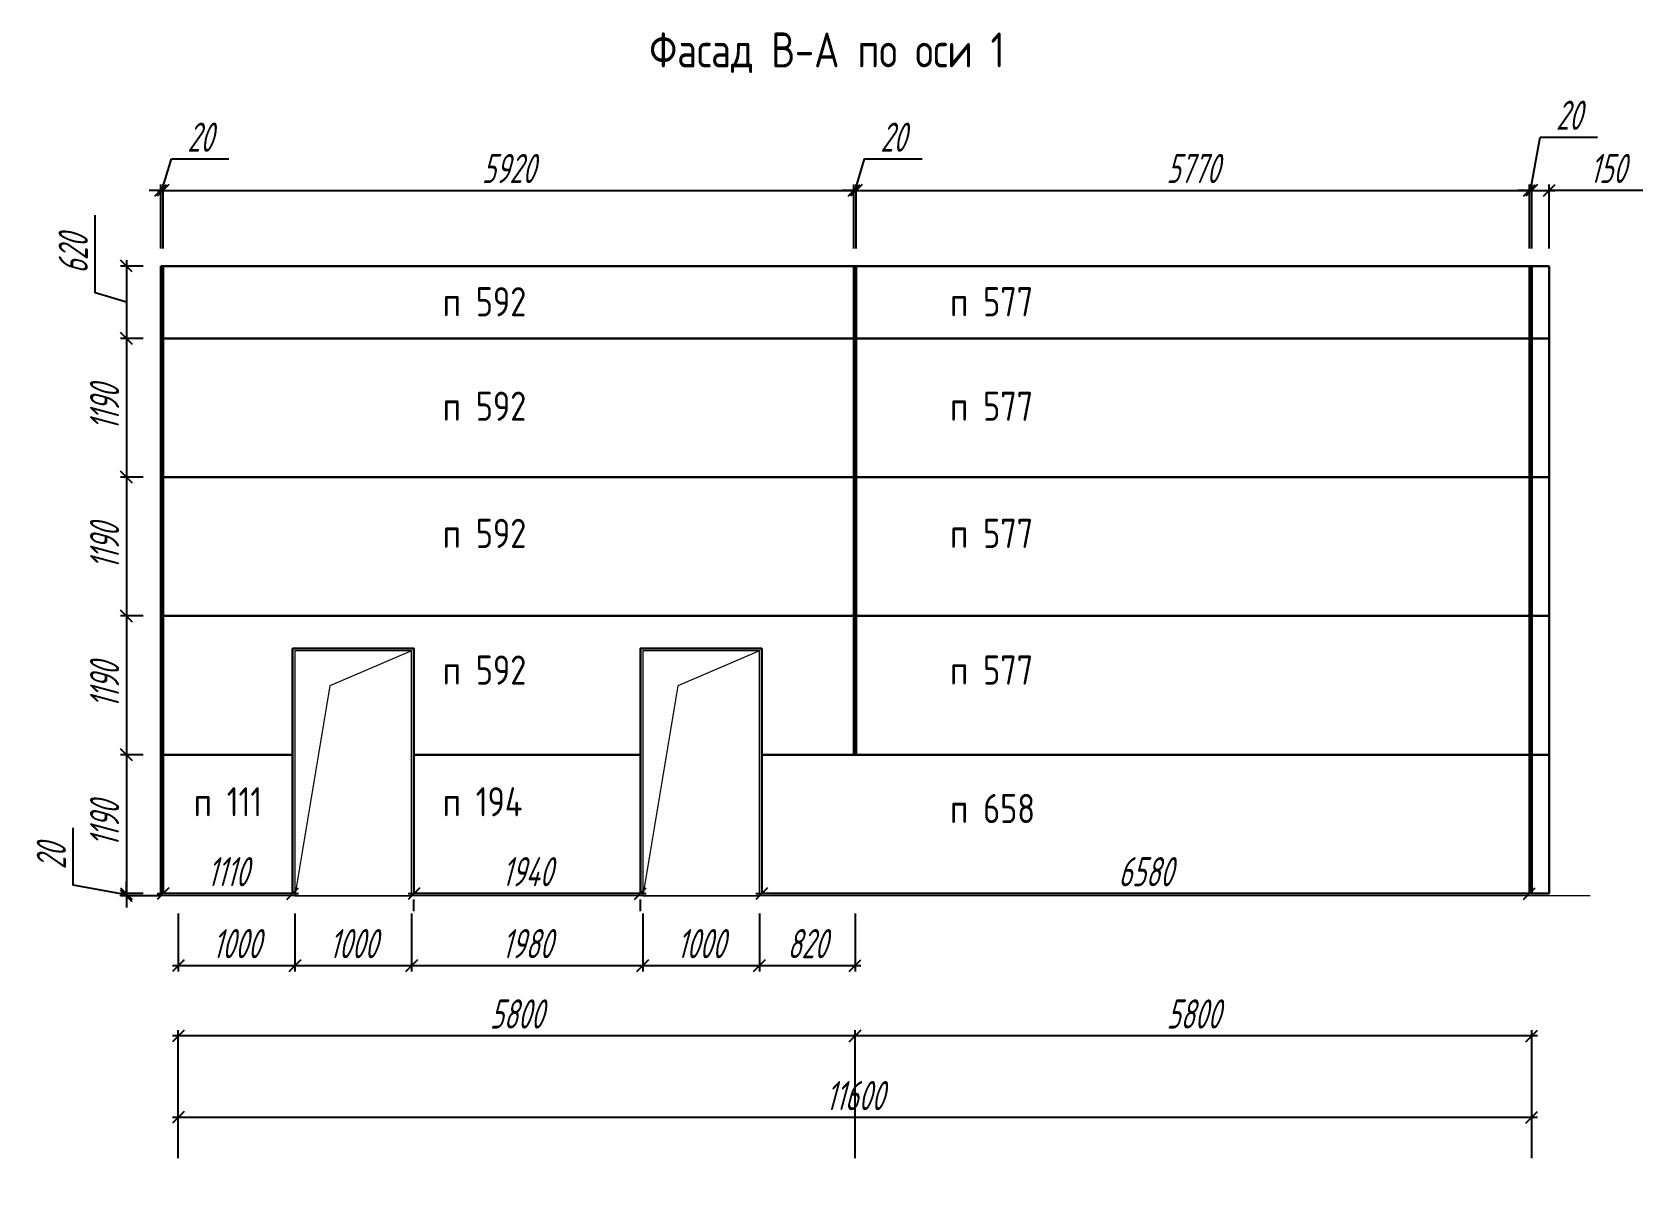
# Model space of a CAD drawing. Header units: millimetres. Extents: x -351329 to 406471, y -253833 to 111767.
# Drawn here: x 106978 to 120781, y -23803 to -13998 of the extents above; entities that cross this region are included whole.
import ezdxf

# ---------------------------------------------------------------- set-up
doc = ezdxf.new("R2010")
doc.units = ezdxf.units.MM
for name, color, linetype, lineweight in [('_Окна_двери', 131, 'Continuous', 15), ('_Оси', 90, 'Continuous', 13), ('_Размеры', 120, 'Continuous', 13), ('_Сендвичи', 230, 'Continuous', 30), ('_Текст', 141, 'Continuous', 20), ('выноска', 7, 'Continuous', 13), ('Нумерация', 91, 'Continuous', 30), ('тонкие', 221, 'Continuous', 13)]:
    doc.layers.add(name, color=color, linetype=linetype, lineweight=lineweight)
doc.styles.add('Museo sans', font='CS_Gost2304.shx')
doc.styles.add('СПДС_размеры', font='spdswin.shx', dxfattribs={"width": 0.8, "oblique": 15})
doc.dimstyles.new('СПДС', dxfattribs={"dimtxt": 2.5, "dimasz": 1, "dimexe": 0.5, "dimexo": 1.5, "dimtad": 1, "dimdec": 0, "dimtxsty": 'СПДС_размеры', "dimblk": 'OBLIQUE', "dimcen": 2.5, "dimdle": 0.5, "dimadec": 8, "dimazin": 0, "dimtfac": 1, "dimtdec": 0, "dimtix": 1, "dimtmove": 0, "dimatfit": 3, "dimfxl": 1, "dimarcsym": 0})

# ---------------------------------------------------------------- blocks, each defined once
blk = doc.blocks.new('_Oblique')
at = {"layer": 'выноска', "color": 0, "lineweight": -2}
blk.add_line((-0.5, -0.5), (0.5, 0.5), dxfattribs=at)
blk = doc.blocks.new('*D319')
at = {"layer": '_Оси', "color": 0, "lineweight": -2, "transparency": 16777216}
for p, q in [((119880, -23303), (108180, -23303)), ((108230, -23653), (108230, -23253)), ((119830, -23653), (119830, -23253))]:
    blk.add_line(p, q, dxfattribs=at)
at = {"layer": 'Defpoints', "color": 0, "transparency": 16777216}
for p in [(108230, -23303), (108230, -23803), (119830, -23803)]:
    blk.add_point(p, dxfattribs=at)
at = {"layer": '_Оси', "color": 0, "lineweight": -2, "transparency": 16777216, "xscale": 100, "yscale": 100, "zscale": 100, "rotation": 180}
blk.add_blockref('_Oblique', (108230, -23303), dxfattribs=at)
at = {"layer": '_Оси', "color": 0, "lineweight": -2, "transparency": 16777216, "xscale": 100, "yscale": 100, "zscale": 100}
blk.add_blockref('_Oblique', (119830, -23303), dxfattribs=at)
at = {"layer": '_Оси', "color": 0, "lineweight": 25, "transparency": 16777216, "insert": (114030, -23115.5), "char_height": 250, "attachment_point": 5, "style": 'СПДС_размеры'}
blk.add_mtext('11600', dxfattribs=at)
blk = doc.blocks.new('*D317')
at = {"layer": '_Оси', "color": 0, "lineweight": -2, "transparency": 16777216}
for p, q in [((119880, -22603), (113980, -22603)), ((114030, -23653), (114030, -22553)), ((119830, -23653), (119830, -22553))]:
    blk.add_line(p, q, dxfattribs=at)
at = {"layer": 'Defpoints', "color": 0, "transparency": 16777216}
for p in [(114030, -22603), (114030, -23803), (119830, -23803)]:
    blk.add_point(p, dxfattribs=at)
at = {"layer": '_Оси', "color": 0, "lineweight": -2, "transparency": 16777216, "xscale": 100, "yscale": 100, "zscale": 100, "rotation": 180}
blk.add_blockref('_Oblique', (114030, -22603), dxfattribs=at)
at = {"layer": '_Оси', "color": 0, "lineweight": -2, "transparency": 16777216, "xscale": 100, "yscale": 100, "zscale": 100}
blk.add_blockref('_Oblique', (119830, -22603), dxfattribs=at)
at = {"layer": '_Оси', "color": 0, "lineweight": 25, "transparency": 16777216, "insert": (116930, -22415.5), "char_height": 250, "attachment_point": 5, "style": 'СПДС_размеры'}
blk.add_mtext('5800', dxfattribs=at)
blk = doc.blocks.new('*D318')
at = {"layer": '_Оси', "color": 0, "lineweight": -2, "transparency": 16777216}
for p, q in [((114080, -22603), (108180, -22603)), ((108230, -23653), (108230, -22553)), ((114030, -23653), (114030, -22553))]:
    blk.add_line(p, q, dxfattribs=at)
at = {"layer": 'Defpoints', "color": 0, "transparency": 16777216}
for p in [(108230, -22603), (108230, -23803), (114030, -23803)]:
    blk.add_point(p, dxfattribs=at)
at = {"layer": '_Оси', "color": 0, "lineweight": -2, "transparency": 16777216, "xscale": 100, "yscale": 100, "zscale": 100, "rotation": 180}
blk.add_blockref('_Oblique', (108230, -22603), dxfattribs=at)
at = {"layer": '_Оси', "color": 0, "lineweight": -2, "transparency": 16777216, "xscale": 100, "yscale": 100, "zscale": 100}
blk.add_blockref('_Oblique', (114030, -22603), dxfattribs=at)
at = {"layer": '_Оси', "color": 0, "lineweight": 25, "transparency": 16777216, "insert": (111130, -22415.5), "char_height": 250, "attachment_point": 5, "style": 'СПДС_размеры'}
blk.add_mtext('5800', dxfattribs=at)
blk = doc.blocks.new('*U321')
at = {"color": 0, "ltscale": 100}
blk.add_lwpolyline([(0, 0), (1000, 0), (1000, 2100), (0, 2100)], close=True, dxfattribs=at)
blk.add_lwpolyline([(1000, 2100), (300, 1800), (0, 0)], dxfattribs=at)
blk = doc.blocks.new('*D322')
at = {"layer": '_Размеры', "color": 0, "lineweight": -2, "ltscale": 100, "transparency": 16777216}
for p, q in [((108090, -15354), (108171, -15085)), ((108171, -15085), (108664, -15085)), ((108080, -15853), (108080, -15304)), ((108100, -15853), (108100, -15304)), ((108080, -15354), (107980, -15354)), ((108080, -15354), (108100, -15354)), ((108080, -15354), (108100, -15354)), ((108100, -15354), (108200, -15354))]:
    blk.add_line(p, q, dxfattribs=at)
at = {"layer": 'Defpoints', "color": 0, "ltscale": 100, "transparency": 16777216}
for p in [(108100, -15354), (108080, -16003), (108100, -16003)]:
    blk.add_point(p, dxfattribs=at)
at = {"layer": '_Размеры', "color": 0, "lineweight": -2, "ltscale": 100, "transparency": 16777216, "xscale": 100, "yscale": 100, "zscale": 100}
blk.add_blockref('_Oblique', (108080, -15354), dxfattribs=at)
at = {"layer": '_Размеры', "color": 0, "lineweight": -2, "ltscale": 100, "transparency": 16777216, "xscale": 100, "yscale": 100, "zscale": 100, "rotation": 180}
blk.add_blockref('_Oblique', (108100, -15354), dxfattribs=at)
at = {"layer": '_Размеры', "color": 0, "ltscale": 100, "transparency": 16777216, "insert": (108417, -14898), "char_height": 250, "attachment_point": 5, "style": 'СПДС_размеры'}
blk.add_mtext('20', dxfattribs=at)
blk = doc.blocks.new('*D323')
at = {"layer": '_Размеры', "color": 0, "lineweight": -2, "ltscale": 100, "transparency": 16777216}
for p, q in [((108100, -15853), (108100, -15304)), ((114020, -15853), (114020, -15304)), ((108050, -15354), (114070, -15354))]:
    blk.add_line(p, q, dxfattribs=at)
at = {"layer": 'Defpoints', "color": 0, "ltscale": 100, "transparency": 16777216}
for p in [(114020, -15354), (108100, -16003), (114020, -16003)]:
    blk.add_point(p, dxfattribs=at)
at = {"layer": '_Размеры', "color": 0, "lineweight": -2, "ltscale": 100, "transparency": 16777216, "xscale": 100, "yscale": 100, "zscale": 100, "rotation": 180}
blk.add_blockref('_Oblique', (108100, -15354), dxfattribs=at)
at = {"layer": '_Размеры', "color": 0, "lineweight": -2, "ltscale": 100, "transparency": 16777216, "xscale": 100, "yscale": 100, "zscale": 100}
blk.add_blockref('_Oblique', (114020, -15354), dxfattribs=at)
at = {"layer": '_Размеры', "color": 0, "ltscale": 100, "transparency": 16777216, "insert": (111060, -15166.5), "char_height": 250, "attachment_point": 5, "style": 'СПДС_размеры'}
blk.add_mtext('5920', dxfattribs=at)
blk = doc.blocks.new('*D324')
at = {"layer": '_Размеры', "color": 0, "lineweight": -2, "ltscale": 100, "transparency": 16777216}
for p, q in [((114030, -15354), (114111, -15085)), ((114111, -15085), (114604, -15085)), ((114020, -15853), (114020, -15304)), ((114040, -15853), (114040, -15304)), ((114020, -15354), (113920, -15354)), ((114020, -15354), (114040, -15354)), ((114020, -15354), (114040, -15354)), ((114040, -15354), (114140, -15354))]:
    blk.add_line(p, q, dxfattribs=at)
at = {"layer": 'Defpoints', "color": 0, "ltscale": 100, "transparency": 16777216}
for p in [(114040, -15354), (114020, -16003), (114040, -16003)]:
    blk.add_point(p, dxfattribs=at)
at = {"layer": '_Размеры', "color": 0, "lineweight": -2, "ltscale": 100, "transparency": 16777216, "xscale": 100, "yscale": 100, "zscale": 100}
blk.add_blockref('_Oblique', (114020, -15354), dxfattribs=at)
at = {"layer": '_Размеры', "color": 0, "lineweight": -2, "ltscale": 100, "transparency": 16777216, "xscale": 100, "yscale": 100, "zscale": 100, "rotation": 180}
blk.add_blockref('_Oblique', (114040, -15354), dxfattribs=at)
at = {"layer": '_Размеры', "color": 0, "ltscale": 100, "transparency": 16777216, "insert": (114357, -14898), "char_height": 250, "attachment_point": 5, "style": 'СПДС_размеры'}
blk.add_mtext('20', dxfattribs=at)
blk = doc.blocks.new('*D325')
at = {"layer": '_Размеры', "color": 0, "lineweight": -2, "ltscale": 100, "transparency": 16777216}
for p, q in [((114040, -15853), (114040, -15304)), ((119810, -15853), (119810, -15304)), ((113990, -15354), (119860, -15354))]:
    blk.add_line(p, q, dxfattribs=at)
at = {"layer": 'Defpoints', "color": 0, "ltscale": 100, "transparency": 16777216}
for p in [(119810, -15354), (114040, -16003), (119810, -16003)]:
    blk.add_point(p, dxfattribs=at)
at = {"layer": '_Размеры', "color": 0, "lineweight": -2, "ltscale": 100, "transparency": 16777216, "xscale": 100, "yscale": 100, "zscale": 100, "rotation": 180}
blk.add_blockref('_Oblique', (114040, -15354), dxfattribs=at)
at = {"layer": '_Размеры', "color": 0, "lineweight": -2, "ltscale": 100, "transparency": 16777216, "xscale": 100, "yscale": 100, "zscale": 100}
blk.add_blockref('_Oblique', (119810, -15354), dxfattribs=at)
at = {"layer": '_Размеры', "color": 0, "ltscale": 100, "transparency": 16777216, "insert": (116925, -15166.5), "char_height": 250, "attachment_point": 5, "style": 'СПДС_размеры'}
blk.add_mtext('5770', dxfattribs=at)
blk = doc.blocks.new('*D326')
at = {"layer": '_Размеры', "color": 0, "lineweight": -2, "ltscale": 100, "transparency": 16777216}
for p, q in [((119820, -15354), (119901, -14898)), ((119901, -14898), (120394, -14898)), ((119810, -15853), (119810, -15304)), ((119830, -15853), (119830, -15304)), ((119810, -15354), (119710, -15354)), ((119810, -15354), (119830, -15354)), ((119810, -15354), (119830, -15354)), ((119830, -15354), (119930, -15354))]:
    blk.add_line(p, q, dxfattribs=at)
at = {"layer": 'Defpoints', "color": 0, "ltscale": 100, "transparency": 16777216}
for p in [(119830, -15354), (119810, -16003), (119830, -16003)]:
    blk.add_point(p, dxfattribs=at)
at = {"layer": '_Размеры', "color": 0, "lineweight": -2, "ltscale": 100, "transparency": 16777216, "xscale": 100, "yscale": 100, "zscale": 100}
blk.add_blockref('_Oblique', (119810, -15354), dxfattribs=at)
at = {"layer": '_Размеры', "color": 0, "lineweight": -2, "ltscale": 100, "transparency": 16777216, "xscale": 100, "yscale": 100, "zscale": 100, "rotation": 180}
blk.add_blockref('_Oblique', (119830, -15354), dxfattribs=at)
at = {"layer": '_Размеры', "color": 0, "ltscale": 100, "transparency": 16777216, "insert": (120147, -14710), "char_height": 250, "attachment_point": 5, "style": 'СПДС_размеры'}
blk.add_mtext('20', dxfattribs=at)
blk = doc.blocks.new('*D327')
at = {"layer": '_Размеры', "color": 0, "lineweight": -2, "ltscale": 100, "transparency": 16777216}
for p, q in [((119830, -15853), (119830, -15304)), ((119980, -15853), (119980, -15304)), ((119780, -15354), (120030, -15354)), ((120781, -15354), (119980, -15354))]:
    blk.add_line(p, q, dxfattribs=at)
at = {"layer": 'Defpoints', "color": 0, "ltscale": 100, "transparency": 16777216}
for p in [(119980, -15354), (119830, -16003), (119980, -16003)]:
    blk.add_point(p, dxfattribs=at)
at = {"layer": '_Размеры', "color": 0, "lineweight": -2, "ltscale": 100, "transparency": 16777216, "xscale": 100, "yscale": 100, "zscale": 100, "rotation": 180}
blk.add_blockref('_Oblique', (119830, -15354), dxfattribs=at)
at = {"layer": '_Размеры', "color": 0, "lineweight": -2, "ltscale": 100, "transparency": 16777216, "xscale": 100, "yscale": 100, "zscale": 100}
blk.add_blockref('_Oblique', (119980, -15354), dxfattribs=at)
at = {"layer": '_Размеры', "color": 0, "ltscale": 100, "transparency": 16777216, "insert": (120482, -15166), "char_height": 250, "attachment_point": 5, "style": 'СПДС_размеры'}
blk.add_mtext('150', dxfattribs=at)
blk = doc.blocks.new('*D328')
at = {"layer": '_Размеры', "color": 0, "lineweight": -2, "ltscale": 100, "transparency": 16777216}
for p, q in [((107517, -16232), (107517, -15567)), ((107930, -16003), (107736, -16003)), ((107786, -15953), (107786, -16673)), ((107786, -16313), (107517, -16232)), ((107930, -16623), (107736, -16623))]:
    blk.add_line(p, q, dxfattribs=at)
at = {"layer": 'Defpoints', "color": 0, "ltscale": 100, "transparency": 16777216}
for p in [(108080, -16003), (107786, -16623), (108080, -16623)]:
    blk.add_point(p, dxfattribs=at)
at = {"layer": '_Размеры', "color": 0, "lineweight": -2, "ltscale": 100, "transparency": 16777216, "xscale": 100, "yscale": 100, "zscale": 100}
for p, rotation in [((107786, -16003), 90), ((107786, -16623), 270)]:
    blk.add_blockref('_Oblique', p, dxfattribs=dict(at, rotation=rotation))
at = {"layer": '_Размеры', "color": 0, "ltscale": 100, "transparency": 16777216, "insert": (107330, -15900), "char_height": 250, "attachment_point": 5, "rotation": 90, "style": 'СПДС_размеры'}
blk.add_mtext('620', dxfattribs=at)
blk = doc.blocks.new('*D329')
at = {"layer": '_Размеры', "color": 0, "lineweight": -2, "ltscale": 100, "transparency": 16777216}
for p, q in [((107930, -16623), (107736, -16623)), ((107786, -16573), (107786, -17863)), ((107930, -17813), (107736, -17813))]:
    blk.add_line(p, q, dxfattribs=at)
at = {"layer": 'Defpoints', "color": 0, "ltscale": 100, "transparency": 16777216}
for p in [(108080, -16623), (107786, -17813), (108080, -17813)]:
    blk.add_point(p, dxfattribs=at)
at = {"layer": '_Размеры', "color": 0, "lineweight": -2, "ltscale": 100, "transparency": 16777216, "xscale": 100, "yscale": 100, "zscale": 100}
for p, rotation in [((107786, -16623), 90), ((107786, -17813), 270)]:
    blk.add_blockref('_Oblique', p, dxfattribs=dict(at, rotation=rotation))
at = {"layer": '_Размеры', "color": 0, "ltscale": 100, "transparency": 16777216, "insert": (107598.5, -17218), "char_height": 250, "attachment_point": 5, "rotation": 90, "style": 'СПДС_размеры'}
blk.add_mtext('1190', dxfattribs=at)
blk = doc.blocks.new('*D330')
at = {"layer": '_Размеры', "color": 0, "lineweight": -2, "ltscale": 100, "transparency": 16777216}
for p, q in [((107786, -17763), (107786, -19053)), ((107930, -17813), (107736, -17813)), ((107930, -19003), (107736, -19003))]:
    blk.add_line(p, q, dxfattribs=at)
at = {"layer": 'Defpoints', "color": 0, "ltscale": 100, "transparency": 16777216}
for p in [(108080, -17813), (107786, -19003), (108080, -19003)]:
    blk.add_point(p, dxfattribs=at)
at = {"layer": '_Размеры', "color": 0, "lineweight": -2, "ltscale": 100, "transparency": 16777216, "xscale": 100, "yscale": 100, "zscale": 100}
for p, rotation in [((107786, -17813), 90), ((107786, -19003), 270)]:
    blk.add_blockref('_Oblique', p, dxfattribs=dict(at, rotation=rotation))
at = {"layer": '_Размеры', "color": 0, "ltscale": 100, "transparency": 16777216, "insert": (107598.5, -18408), "char_height": 250, "attachment_point": 5, "rotation": 90, "style": 'СПДС_размеры'}
blk.add_mtext('1190', dxfattribs=at)
blk = doc.blocks.new('*D331')
at = {"layer": '_Размеры', "color": 0, "lineweight": -2, "ltscale": 100, "transparency": 16777216}
for p, q in [((107930, -19003), (107736, -19003)), ((107786, -18953), (107786, -20243)), ((107930, -20193), (107736, -20193))]:
    blk.add_line(p, q, dxfattribs=at)
at = {"layer": 'Defpoints', "color": 0, "ltscale": 100, "transparency": 16777216}
for p in [(108080, -19003), (107786, -20193), (108080, -20193)]:
    blk.add_point(p, dxfattribs=at)
at = {"layer": '_Размеры', "color": 0, "lineweight": -2, "ltscale": 100, "transparency": 16777216, "xscale": 100, "yscale": 100, "zscale": 100}
for p, rotation in [((107786, -19003), 90), ((107786, -20193), 270)]:
    blk.add_blockref('_Oblique', p, dxfattribs=dict(at, rotation=rotation))
at = {"layer": '_Размеры', "color": 0, "ltscale": 100, "transparency": 16777216, "insert": (107598.5, -19598), "char_height": 250, "attachment_point": 5, "rotation": 90, "style": 'СПДС_размеры'}
blk.add_mtext('1190', dxfattribs=at)
blk = doc.blocks.new('*D332')
at = {"layer": '_Размеры', "color": 0, "lineweight": -2, "ltscale": 100, "transparency": 16777216}
for p, q in [((107786, -20143), (107786, -21433)), ((107930, -20193), (107736, -20193)), ((107930, -21383), (107736, -21383))]:
    blk.add_line(p, q, dxfattribs=at)
at = {"layer": 'Defpoints', "color": 0, "ltscale": 100, "transparency": 16777216}
for p in [(108080, -20193), (107786, -21383), (108080, -21383)]:
    blk.add_point(p, dxfattribs=at)
at = {"layer": '_Размеры', "color": 0, "lineweight": -2, "ltscale": 100, "transparency": 16777216, "xscale": 100, "yscale": 100, "zscale": 100}
for p, rotation in [((107786, -20193), 90), ((107786, -21383), 270)]:
    blk.add_blockref('_Oblique', p, dxfattribs=dict(at, rotation=rotation))
at = {"layer": '_Размеры', "color": 0, "ltscale": 100, "transparency": 16777216, "insert": (107598.5, -20788), "char_height": 250, "attachment_point": 5, "rotation": 90, "style": 'СПДС_размеры'}
blk.add_mtext('1190', dxfattribs=at)
blk = doc.blocks.new('*D333')
at = {"layer": '_Размеры', "color": 0, "lineweight": -2, "ltscale": 100, "transparency": 16777216}
for p, q in [((107330, -21312), (107330, -20819)), ((107786, -21393), (107330, -21312)), ((107930, -21383), (107736, -21383)), ((107786, -21383), (107786, -21283)), ((107786, -21383), (107786, -21403)), ((107786, -21383), (107786, -21403)), ((108080, -21403), (107736, -21403)), ((107786, -21403), (107786, -21503))]:
    blk.add_line(p, q, dxfattribs=at)
at = {"layer": 'Defpoints', "color": 0, "ltscale": 100, "transparency": 16777216}
for p in [(108080, -21383), (107786, -21403), (108230, -21403)]:
    blk.add_point(p, dxfattribs=at)
at = {"layer": '_Размеры', "color": 0, "lineweight": -2, "ltscale": 100, "transparency": 16777216, "xscale": 100, "yscale": 100, "zscale": 100}
for p, rotation in [((107786, -21383), 270), ((107786, -21403), 90)]:
    blk.add_blockref('_Oblique', p, dxfattribs=dict(at, rotation=rotation))
at = {"layer": '_Размеры', "color": 0, "ltscale": 100, "transparency": 16777216, "insert": (107142, -21066), "char_height": 250, "attachment_point": 5, "rotation": 90, "style": 'СПДС_размеры'}
blk.add_mtext('20', dxfattribs=at)
blk = doc.blocks.new('*D334')
at = {"layer": '_Размеры', "color": 0, "lineweight": -2, "ltscale": 100, "transparency": 16777216}
for p, q in [((108100, -21233), (108100, -21333)), ((109210, -21233), (109210, -21333)), ((108050, -21383), (109260, -21383))]:
    blk.add_line(p, q, dxfattribs=at)
at = {"layer": 'Defpoints', "color": 0, "ltscale": 100, "transparency": 16777216}
for p in [(108100, -21383), (109210, -21383), (109210, -21383)]:
    blk.add_point(p, dxfattribs=at)
at = {"layer": '_Размеры', "color": 0, "lineweight": -2, "ltscale": 100, "transparency": 16777216, "xscale": 100, "yscale": 100, "zscale": 100, "rotation": 180}
blk.add_blockref('_Oblique', (108100, -21383), dxfattribs=at)
at = {"layer": '_Размеры', "color": 0, "lineweight": -2, "ltscale": 100, "transparency": 16777216, "xscale": 100, "yscale": 100, "zscale": 100}
blk.add_blockref('_Oblique', (109210, -21383), dxfattribs=at)
at = {"layer": '_Размеры', "color": 0, "ltscale": 100, "transparency": 16777216, "insert": (108655, -21195.5), "char_height": 250, "attachment_point": 5, "style": 'СПДС_размеры'}
blk.add_mtext('1110', dxfattribs=at)
blk = doc.blocks.new('*D335')
at = {"layer": '_Размеры', "color": 0, "lineweight": -2, "ltscale": 100, "transparency": 16777216}
for p, q in [((110200, -21383), (112240, -21383)), ((110250, -21533), (110250, -21433)), ((112190, -21533), (112190, -21433))]:
    blk.add_line(p, q, dxfattribs=at)
at = {"layer": 'Defpoints', "color": 0, "ltscale": 100, "transparency": 16777216}
for p in [(110250, -21383), (112190, -21383), (112190, -21383)]:
    blk.add_point(p, dxfattribs=at)
at = {"layer": '_Размеры', "color": 0, "lineweight": -2, "ltscale": 100, "transparency": 16777216, "xscale": 100, "yscale": 100, "zscale": 100, "rotation": 180}
blk.add_blockref('_Oblique', (110250, -21383), dxfattribs=at)
at = {"layer": '_Размеры', "color": 0, "lineweight": -2, "ltscale": 100, "transparency": 16777216, "xscale": 100, "yscale": 100, "zscale": 100}
blk.add_blockref('_Oblique', (112190, -21383), dxfattribs=at)
at = {"layer": '_Размеры', "color": 0, "ltscale": 100, "transparency": 16777216, "insert": (111220, -21195.5), "char_height": 250, "attachment_point": 5, "style": 'СПДС_размеры'}
blk.add_mtext('1940', dxfattribs=at)
blk = doc.blocks.new('*D336')
at = {"layer": '_Размеры', "color": 0, "lineweight": -2, "ltscale": 100, "transparency": 16777216}
for p, q in [((113230, -21233), (113230, -21333)), ((119810, -21233), (119810, -21333)), ((113180, -21383), (119860, -21383))]:
    blk.add_line(p, q, dxfattribs=at)
at = {"layer": 'Defpoints', "color": 0, "ltscale": 100, "transparency": 16777216}
for p in [(113230, -21383), (119810, -21383), (119810, -21383)]:
    blk.add_point(p, dxfattribs=at)
at = {"layer": '_Размеры', "color": 0, "lineweight": -2, "ltscale": 100, "transparency": 16777216, "xscale": 100, "yscale": 100, "zscale": 100, "rotation": 180}
blk.add_blockref('_Oblique', (113230, -21383), dxfattribs=at)
at = {"layer": '_Размеры', "color": 0, "lineweight": -2, "ltscale": 100, "transparency": 16777216, "xscale": 100, "yscale": 100, "zscale": 100}
blk.add_blockref('_Oblique', (119810, -21383), dxfattribs=at)
at = {"layer": '_Размеры', "color": 0, "ltscale": 100, "transparency": 16777216, "insert": (116520, -21195.5), "char_height": 250, "attachment_point": 5, "style": 'СПДС_размеры'}
blk.add_mtext('6580', dxfattribs=at)
blk = doc.blocks.new('*D349')
at = {"layer": '_Размеры', "color": 0, "lineweight": -2, "ltscale": 100, "transparency": 16777216}
for p, q in [((108230, -21553), (108230, -22050)), ((109230, -21553), (109230, -22050)), ((108180, -22000), (109280, -22000))]:
    blk.add_line(p, q, dxfattribs=at)
at = {"layer": 'Defpoints', "color": 0, "ltscale": 100, "transparency": 16777216}
for p in [(108230, -21403), (109230, -21403), (109230, -22000)]:
    blk.add_point(p, dxfattribs=at)
at = {"layer": '_Размеры', "color": 0, "lineweight": -2, "ltscale": 100, "transparency": 16777216, "xscale": 100, "yscale": 100, "zscale": 100, "rotation": 180}
blk.add_blockref('_Oblique', (108230, -22000), dxfattribs=at)
at = {"layer": '_Размеры', "color": 0, "lineweight": -2, "ltscale": 100, "transparency": 16777216, "xscale": 100, "yscale": 100, "zscale": 100}
blk.add_blockref('_Oblique', (109230, -22000), dxfattribs=at)
at = {"layer": '_Размеры', "color": 0, "ltscale": 100, "transparency": 16777216, "insert": (108730, -21812.5), "char_height": 250, "attachment_point": 5, "style": 'СПДС_размеры'}
blk.add_mtext('1000', dxfattribs=at)
blk = doc.blocks.new('*D350')
at = {"layer": '_Размеры', "color": 0, "lineweight": -2, "ltscale": 100, "transparency": 16777216}
for p, q in [((109230, -21553), (109230, -22050)), ((110230, -21553), (110230, -22050)), ((109180, -22000), (110280, -22000))]:
    blk.add_line(p, q, dxfattribs=at)
at = {"layer": 'Defpoints', "color": 0, "ltscale": 100, "transparency": 16777216}
for p in [(109230, -21403), (110230, -21403), (110230, -22000)]:
    blk.add_point(p, dxfattribs=at)
at = {"layer": '_Размеры', "color": 0, "lineweight": -2, "ltscale": 100, "transparency": 16777216, "xscale": 100, "yscale": 100, "zscale": 100, "rotation": 180}
blk.add_blockref('_Oblique', (109230, -22000), dxfattribs=at)
at = {"layer": '_Размеры', "color": 0, "lineweight": -2, "ltscale": 100, "transparency": 16777216, "xscale": 100, "yscale": 100, "zscale": 100}
blk.add_blockref('_Oblique', (110230, -22000), dxfattribs=at)
at = {"layer": '_Размеры', "color": 0, "ltscale": 100, "transparency": 16777216, "insert": (109730, -21812.5), "char_height": 250, "attachment_point": 5, "style": 'СПДС_размеры'}
blk.add_mtext('1000', dxfattribs=at)
blk = doc.blocks.new('*D351')
at = {"layer": '_Размеры', "color": 0, "lineweight": -2, "ltscale": 100, "transparency": 16777216}
for p, q in [((110230, -21553), (110230, -22050)), ((112210, -21553), (112210, -22050)), ((110180, -22000), (112260, -22000))]:
    blk.add_line(p, q, dxfattribs=at)
at = {"layer": 'Defpoints', "color": 0, "ltscale": 100, "transparency": 16777216}
for p in [(110230, -21403), (112210, -21403), (112210, -22000)]:
    blk.add_point(p, dxfattribs=at)
at = {"layer": '_Размеры', "color": 0, "lineweight": -2, "ltscale": 100, "transparency": 16777216, "xscale": 100, "yscale": 100, "zscale": 100, "rotation": 180}
blk.add_blockref('_Oblique', (110230, -22000), dxfattribs=at)
at = {"layer": '_Размеры', "color": 0, "lineweight": -2, "ltscale": 100, "transparency": 16777216, "xscale": 100, "yscale": 100, "zscale": 100}
blk.add_blockref('_Oblique', (112210, -22000), dxfattribs=at)
at = {"layer": '_Размеры', "color": 0, "ltscale": 100, "transparency": 16777216, "insert": (111220, -21812.5), "char_height": 250, "attachment_point": 5, "style": 'СПДС_размеры'}
blk.add_mtext('1980', dxfattribs=at)
blk = doc.blocks.new('*D352')
at = {"layer": '_Размеры', "color": 0, "lineweight": -2, "ltscale": 100, "transparency": 16777216}
for p, q in [((112210, -21553), (112210, -22050)), ((113210, -21553), (113210, -22050)), ((112160, -22000), (113260, -22000))]:
    blk.add_line(p, q, dxfattribs=at)
at = {"layer": 'Defpoints', "color": 0, "ltscale": 100, "transparency": 16777216}
for p in [(112210, -21403), (113210, -21403), (113210, -22000)]:
    blk.add_point(p, dxfattribs=at)
at = {"layer": '_Размеры', "color": 0, "lineweight": -2, "ltscale": 100, "transparency": 16777216, "xscale": 100, "yscale": 100, "zscale": 100, "rotation": 180}
blk.add_blockref('_Oblique', (112210, -22000), dxfattribs=at)
at = {"layer": '_Размеры', "color": 0, "lineweight": -2, "ltscale": 100, "transparency": 16777216, "xscale": 100, "yscale": 100, "zscale": 100}
blk.add_blockref('_Oblique', (113210, -22000), dxfattribs=at)
at = {"layer": '_Размеры', "color": 0, "ltscale": 100, "transparency": 16777216, "insert": (112710, -21812.5), "char_height": 250, "attachment_point": 5, "style": 'СПДС_размеры'}
blk.add_mtext('1000', dxfattribs=at)
blk = doc.blocks.new('*D353')
at = {"layer": '_Размеры', "color": 0, "lineweight": -2, "ltscale": 100, "transparency": 16777216}
for p, q in [((113210, -21553), (113210, -22050)), ((114030, -21553), (114030, -22050)), ((113160, -22000), (114080, -22000))]:
    blk.add_line(p, q, dxfattribs=at)
at = {"layer": 'Defpoints', "color": 0, "ltscale": 100, "transparency": 16777216}
for p in [(113210, -21403), (114030, -21403), (114030, -22000)]:
    blk.add_point(p, dxfattribs=at)
at = {"layer": '_Размеры', "color": 0, "lineweight": -2, "ltscale": 100, "transparency": 16777216, "xscale": 100, "yscale": 100, "zscale": 100, "rotation": 180}
blk.add_blockref('_Oblique', (113210, -22000), dxfattribs=at)
at = {"layer": '_Размеры', "color": 0, "lineweight": -2, "ltscale": 100, "transparency": 16777216, "xscale": 100, "yscale": 100, "zscale": 100}
blk.add_blockref('_Oblique', (114030, -22000), dxfattribs=at)
at = {"layer": '_Размеры', "color": 0, "ltscale": 100, "transparency": 16777216, "insert": (113620, -21812.5), "char_height": 250, "attachment_point": 5, "style": 'СПДС_размеры'}
blk.add_mtext('820', dxfattribs=at)

msp = doc.modelspace()

# ---------------------------------------------------------------- linework, layer by layer
at = {"layer": '_Сендвичи', "ltscale": 100}
for p, q in [((108080, -16003), (108080, -21383)), ((108080, -16003), (119980, -16003)), ((108100, -16003), (108100, -21383)), ((114020, -16003), (114020, -20193)), ((114040, -16003), (114040, -20193)), ((119810, -16003), (119810, -21383)), ((119830, -16003), (119830, -21383)), ((119980, -16003), (119980, -21383)), ((119980, -16623), (108080, -16623)), ((119980, -17813), (108080, -17813)), ((119980, -19003), (108080, -19003)), ((109210, -20193), (108080, -20193)), ((112190, -20193), (110250, -20193)), ((119980, -20193), (113230, -20193)), ((109210, -21383), (108080, -21383)), ((112190, -21383), (110250, -21383)), ((119980, -21383), (113230, -21383))]:
    msp.add_line(p, q, dxfattribs=at)
for points in [[(109210, -21383), (109210, -19283), (110250, -19283), (110250, -21383)], [(112190, -21383), (112190, -19283), (113230, -19283), (113230, -21383)]]:
    msp.add_lwpolyline(points, dxfattribs=at)
at = {"layer": 'тонкие', "ltscale": 100}
msp.add_line((120330, -21403), (107730, -21403), dxfattribs=at)

# ---------------------------------------------------------------- block references
at = {"layer": '_Окна_двери', "ltscale": 100}
for p in [(109230, -21403), (112210, -21403)]:
    msp.add_blockref('*U321', p, dxfattribs=at)

# ---------------------------------------------------------------- texts
at = {"layer": '_Текст', "linetype": 'Continuous', "ltscale": 100, "style": 'Museo sans'}
msp.add_text('Фасад В-А по оси 1', height=300, dxfattribs=at).set_placement((112267, -14300))
at = {"layer": 'Нумерация', "linetype": 'Continuous', "ltscale": 100, "style": 'Museo sans'}
for s, p in [('п 592', (110496, -16434)), ('п 577', (114844, -16434)), ('п 592', (110496, -17330)), ('п 577', (114844, -17330)), ('п 592', (110496, -18420)), ('п 577', (114844, -18420)), ('п 592', (110496, -19592)), ('п 577', (114844, -19592)), ('п 111', (108362, -20721)), ('п 194', (110496, -20721)), ('п 658', (114844, -20779))]:
    msp.add_text(s, height=250, dxfattribs=at).set_placement(p)

# ---------------------------------------------------------------- dimensions: what is measured, and where the dimension line sits
at = {"layer": '_Оси', "lineweight": 25}
for base, p1, p2, picture, middle in [((108230, -22603), (114030, -23803), (108230, -23803), '*D318', (111130, -22415.5)), ((114030, -22603), (119830, -23803), (114030, -23803), '*D317', (116930, -22415.5)), ((108230, -23303), (119830, -23803), (108230, -23803), '*D319', (114030, -23115.5))]:
    dim = msp.add_linear_dim(base=base, p1=p1, p2=p2, angle=180, dimstyle='СПДС', override={"dimscale": 100, "dimadec": 0, "dimtix": 0, "dimtmove": 1}, dxfattribs=at)
    dim.commit()
    dim.dimension.update_dxf_attribs({"geometry": picture, "text_midpoint": middle})
at = {"layer": '_Размеры', "ltscale": 100}
for base, p1, p2, picture, middle in [((119830, -15354), (119810, -16003), (119830, -16003), '*D326', (119963.1, -14897.8)), ((119980, -15354), (119830, -16003), (119980, -16003), '*D327', (120482, -15354))]:
    dim = msp.add_linear_dim(base=base, p1=p1, p2=p2, dimstyle='СПДС', override={"dimscale": 100, "dimadec": 0, "dimtix": 0, "dimtmove": 1}, dxfattribs=at)
    dim.commit()
    dim.dimension.update_dxf_attribs({"geometry": picture, "text_midpoint": middle, "dimtype": 160})
for base, p1, p2, picture, middle in [((108100, -15354), (108080, -16003), (108100, -16003), '*D322', (108233.1, -14897.8)), ((114040, -15354), (114020, -16003), (114040, -16003), '*D324', (114173.1, -14897.8)), ((114020, -15354), (108100, -16003), (114020, -16003), '*D323', (111060, -15166.5)), ((119810, -15354), (114040, -16003), (119810, -16003), '*D325', (116925, -15166.5)), ((109210, -21383), (108100, -21383), (109210, -21383), '*D334', (108655, -21195.5)), ((112190, -21383), (110250, -21383), (112190, -21383), '*D335', (111220, -21195.5)), ((119810, -21383), (113230, -21383), (119810, -21383), '*D336', (116520, -21195.5)), ((109230, -22000), (108230, -21403), (109230, -21403), '*D349', (108730, -21812.5)), ((110230, -22000), (109230, -21403), (110230, -21403), '*D350', (109730, -21812.5)), ((112210, -22000), (110230, -21403), (112210, -21403), '*D351', (111220, -21812.5)), ((113210, -22000), (112210, -21403), (113210, -21403), '*D352', (112710, -21812.5)), ((114030, -22000), (113210, -21403), (114030, -21403), '*D353', (113620, -21812.5))]:
    dim = msp.add_linear_dim(base=base, p1=p1, p2=p2, dimstyle='СПДС', override={"dimscale": 100, "dimadec": 0, "dimtix": 0, "dimtmove": 1}, dxfattribs=at)
    dim.commit()
    dim.dimension.update_dxf_attribs({"geometry": picture, "text_midpoint": middle})
for base, p1, p2, picture, middle in [((107786, -16623), (108080, -16003), (108080, -16623), '*D328', (107329.8, -16169.9)), ((107786, -17813), (108080, -16623), (108080, -17813), '*D329', (107598.5, -17218)), ((107786, -19003), (108080, -17813), (108080, -19003), '*D330', (107598.5, -18408)), ((107786, -20193), (108080, -19003), (108080, -20193), '*D331', (107598.5, -19598)), ((107786, -21383), (108080, -20193), (108080, -21383), '*D332', (107598.5, -20788))]:
    dim = msp.add_linear_dim(base=base, p1=p1, p2=p2, angle=90, dimstyle='СПДС', override={"dimscale": 100, "dimadec": 0, "dimtix": 0, "dimtmove": 1}, dxfattribs=at)
    dim.commit()
    dim.dimension.update_dxf_attribs({"geometry": picture, "text_midpoint": middle})
dim = msp.add_linear_dim(base=(107786, -21403), p1=(108080, -21383), p2=(108230, -21403), angle=90, dimstyle='СПДС', override={"dimscale": 100, "dimadec": 0, "dimtix": 0, "dimtmove": 1}, dxfattribs=at)
dim.commit()
dim.dimension.update_dxf_attribs({"geometry": '*D333', "text_midpoint": (107329.8, -21249.9), "dimtype": 160})

doc.saveas('drawing.dxf')
